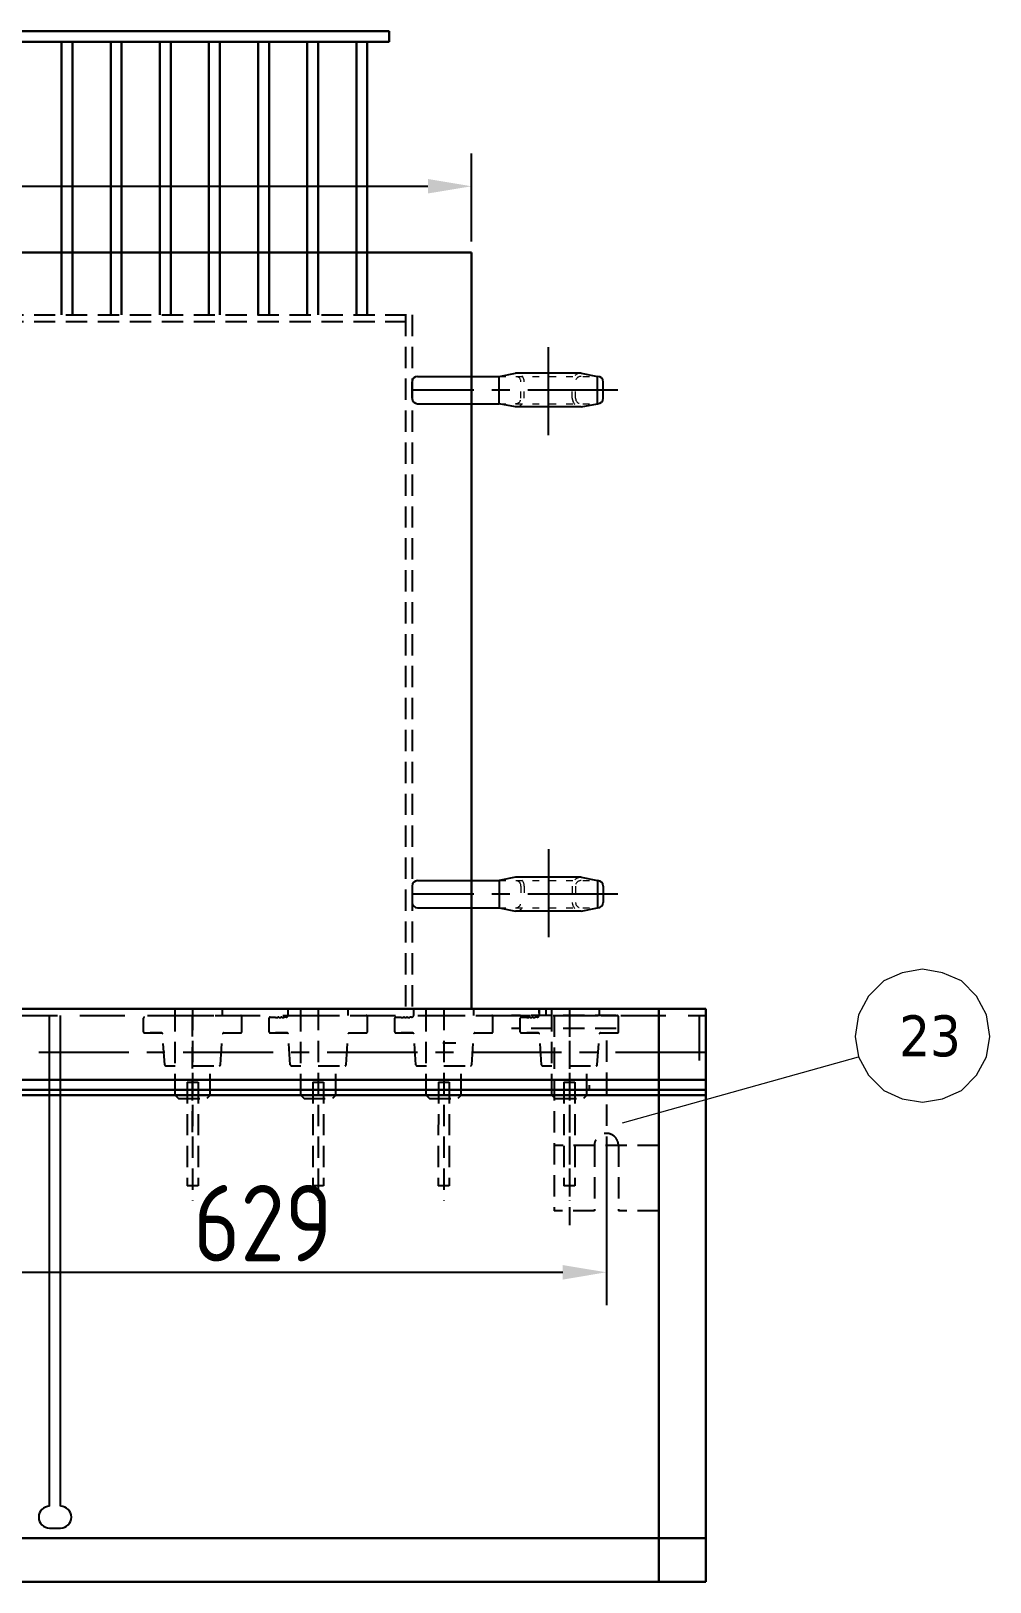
# Model space of a CAD drawing. Header units: millimetres. Extents: x 70841 to 133731, y -170061 to -164340.
# Drawn here: x 119006 to 119884, y -168899 to -167478 of the extents above; entities that cross this region are included whole.
import ezdxf

# ---------------------------------------------------------------- set-up
doc = ezdxf.new("R2010")
doc.units = ezdxf.units.MM
doc.header["$LTSCALE"] = 13
for name, pattern in [('ACAD_ISO03W100', [1.18, 0.47, -0.71]), ('CENTERX2', [101.6, 63.5, -12.7, 12.7, -12.7]), ('DASHED', [0.75, 0.5, -0.25]), ('HIDDEN', [9.525, 6.35, -3.175])]:
    doc.linetypes.add(name, pattern=pattern)
for name, color, linetype in [('1', 4, 'Continuous'), ('粗实线', 4, 'Continuous'), ('细实线', 2, 'Continuous'), ('虚线', 6, 'HIDDEN'), ('铁心虚线', 1, 'DASHED')]:
    doc.layers.add(name, color=color, linetype=linetype)
doc.layers.add('标注、文本', color=3, linetype='Continuous', lineweight=25)
doc.layers.add('铁心', color=3, linetype='Continuous', lineweight=0)
doc.styles.get("Standard").update_dxf_attribs({"font": 'gbenor.shx', "bigfont": 'gbcbig.shx'})
doc.styles.add('Tahoma$001', font='tahoma.ttf', dxfattribs={"height": 2.159784})
doc.dimstyles.new('1-15', dxfattribs={"dimscale": 20, "dimtxt": 3.5, "dimasz": 2, "dimexe": 1.5, "dimexo": 0.5, "dimgap": 0.5, "dimtad": 1, "dimtoh": 1, "dimdec": 1, "dimdsep": 46, "dimtxsty": 'Standard', "dimcen": 2.5, "dimclrd": 3, "dimclre": 3, "dimclrt": 3, "dimadec": 0, "dimazin": 2, "dimtfac": 1, "dimtdec": 1, "dimtmove": 0, "dimatfit": 2, "dimfxl": 1, "dimarcsym": 0})

# ---------------------------------------------------------------- blocks, each defined once
blk = doc.blocks.new('*D1530')
at = {"layer": 'Defpoints', "color": 0, "transparency": 16777216}
for p in [(119409.4, -167620), (118398.4, -167680.7), (119409.4, -167680.7)]:
    blk.add_point(p, dxfattribs=at)
at = {"layer": '标注、文本', "color": 3, "lineweight": -2, "transparency": 16777216}
for p, q in [((118398.4, -167670.7), (118398.4, -167590)), ((119409.4, -167670.7), (119409.4, -167590)), ((118438.4, -167620), (119369.4, -167620))]:
    blk.add_line(p, q, dxfattribs=at)
at = {"layer": '标注、文本', "color": 3, "transparency": 16777216}
for points in [[(118438.4, -167613.3), (118438.4, -167626.6), (118398.4, -167620)], [(119369.4, -167613.3), (119369.4, -167626.6), (119409.4, -167620)]]:
    blk.add_solid(points, dxfattribs=at)
at = {"layer": '标注、文本', "color": 3, "transparency": 16777216, "insert": (118903.9, -167575), "char_height": 70, "attachment_point": 5}
blk.add_mtext('1011', dxfattribs=at)
blk = doc.blocks.new('*D1532')
at = {"layer": 'Defpoints', "color": 0, "transparency": 16777216}
for p in [(118903.9, -168452.7), (119532.9, -168498.7), (119532.9, -168615)]:
    blk.add_point(p, dxfattribs=at)
at = {"layer": '标注、文本', "color": 3, "lineweight": -2, "transparency": 16777216}
for p, q in [((118903.9, -168462.7), (118903.9, -168645)), ((119532.9, -168508.7), (119532.9, -168645)), ((118943.9, -168615), (119492.9, -168615))]:
    blk.add_line(p, q, dxfattribs=at)
at = {"layer": '标注、文本', "color": 3, "transparency": 16777216}
for points in [[(118943.9, -168608.4), (118943.9, -168621.7), (118903.9, -168615)], [(119492.9, -168608.4), (119492.9, -168621.7), (119532.9, -168615)]]:
    blk.add_solid(points, dxfattribs=at)
at = {"layer": '标注、文本', "color": 3, "transparency": 16777216, "insert": (119218.4, -168570), "char_height": 70, "attachment_point": 5}
blk.add_mtext('629', dxfattribs=at)

msp = doc.modelspace()

# ---------------------------------------------------------------- linework, layer by layer
at = {"layer": '1', "color": 1, "linetype": 'CENTERX2', "lineweight": -3, "ltscale": 0.1}
for p, q in [((119479.933, -167848.006), (119479.933, -167767.313)), ((119543.554, -167806.67), (119354.942, -167806.67)), ((119479.933, -168227.281), (119479.933, -168307.974)), ((119543.554, -168268.617), (119354.942, -168268.617)), ((119623.942, -168413.745), (118183.942, -168413.745))]:
    msp.add_line(p, q, dxfattribs=at)
at = {"layer": '标注、文本'}
for p, q in [((119434.684, -167794.17), (119449.684, -167791.17)), ((119509.684, -167791.17), (119449.684, -167791.17)), ((119509.684, -167791.17), (119524.684, -167794.17)), ((119354.942, -167814.17), (119354.942, -167799.17)), ((119359.942, -167794.17), (119434.684, -167794.17)), ((119434.684, -167819.17), (119434.684, -167794.17)), ((119524.684, -167819.17), (119524.684, -167794.17)), ((119529.925, -167814.17), (119529.925, -167799.17)), ((119359.942, -167819.17), (119434.684, -167819.17)), ((119449.684, -167822.17), (119434.684, -167819.17)), ((119509.684, -167822.17), (119524.684, -167819.17)), ((119509.684, -167822.17), (119449.684, -167822.17)), ((119359.942, -168256.117), (119434.684, -168256.117)), ((119449.684, -168253.117), (119434.684, -168256.117)), ((119434.684, -168256.117), (119434.684, -168281.117)), ((119509.684, -168253.117), (119449.684, -168253.117)), ((119509.684, -168253.117), (119524.684, -168256.117)), ((119524.684, -168256.117), (119524.684, -168281.117)), ((119354.942, -168261.117), (119354.942, -168276.117)), ((119529.925, -168261.117), (119529.925, -168276.117)), ((119359.942, -168281.117), (119434.684, -168281.117)), ((119434.684, -168281.117), (119449.684, -168284.117)), ((119509.684, -168284.117), (119449.684, -168284.117)), ((119509.684, -168284.117), (119524.684, -168281.117)), ((119022.942, -168829.376), (119022.942, -168379.745)), ((119032.942, -168829.376), (119032.942, -168379.745)), ((119012.942, -168839.376), (119012.942, -168839.376)), ((119042.942, -168839.376), (119042.942, -168839.376)), ((119022.942, -168849.376), (119032.942, -168849.376)), ((119022.942, -168849.376), (119022.942, -168849.376)), ((119032.942, -168849.376), (119032.942, -168849.376))]:
    msp.add_line(p, q, dxfattribs=at)
at = {"layer": '标注、文本', "color": 2, "linetype": 'ACAD_ISO03W100', "lineweight": 18}
for p, q in [((119434.684, -167794.17), (119524.925, -167794.17)), ((119454.684, -167814.17), (119454.684, -167799.17)), ((119457.684, -167814.17), (119457.684, -167799.17)), ((119501.684, -167814.17), (119501.684, -167799.17)), ((119504.684, -167814.17), (119504.684, -167799.17)), ((119434.684, -167819.17), (119524.925, -167819.17)), ((119434.684, -168256.117), (119524.925, -168256.117)), ((119454.684, -168261.117), (119454.684, -168276.117)), ((119457.684, -168261.117), (119457.684, -168276.117)), ((119501.684, -168261.117), (119501.684, -168276.117)), ((119504.684, -168261.117), (119504.684, -168276.117)), ((119434.684, -168281.117), (119524.925, -168281.117))]:
    msp.add_line(p, q, dxfattribs=at)
for centre, radius, start, end in [((119449.684, -167799.17), 8, 0, 90), ((119509.684, -167799.17), 8, 90, 180), ((119449.684, -167799.17), 5, 0, 90), ((119509.684, -167799.17), 5, 90, 180), ((119449.684, -167814.17), 5, 270, 0), ((119449.684, -167814.17), 8, 270, 0), ((119509.684, -167814.17), 8, 180, 270), ((119509.684, -167814.17), 5, 180, 270), ((119449.684, -168261.117), 8, 0, 90), ((119449.684, -168261.117), 5, 0, 90), ((119509.684, -168261.117), 8, 90, 180), ((119509.684, -168261.117), 5, 90, 180), ((119449.684, -168276.117), 5, 270, 0), ((119449.684, -168276.117), 8, 270, 0), ((119509.684, -168276.117), 8, 180, 270), ((119509.684, -168276.117), 5, 180, 270)]:
    msp.add_arc(centre, radius, start, end, dxfattribs=at)
at = {"layer": '标注、文本'}
for centre, radius, start, end in [((119359.942, -167799.17), 5, 90, 180), ((119524.925, -167799.17), 5, 0, 90), ((119359.942, -167814.17), 5, 180, 270), ((119524.925, -167814.17), 5, 270, 0), ((119359.942, -168261.117), 5, 90, 180), ((119524.925, -168261.117), 5, 0, 90), ((119359.942, -168276.117), 5, 180, 270), ((119524.925, -168276.117), 5, 270, 0), ((119022.942, -168839.376), 10, 90, 180), ((119022.942, -168839.376), 10, 180, 270), ((119032.942, -168839.376), 10, 0, 90), ((119032.942, -168839.376), 10, 270, 0)]:
    msp.add_arc(centre, radius, start, end, dxfattribs=at)
at = {"layer": '粗实线', "lineweight": 30}
for p, q in [((118473.942, -167477.745), (119333.942, -167477.745)), ((119333.942, -167477.745), (119333.942, -167487.745)), ((118473.942, -167487.745), (119333.942, -167487.745)), ((119033.942, -167487.745), (119033.942, -167737.745)), ((119043.942, -167487.745), (119043.942, -167737.745)), ((119078.942, -167487.745), (119078.942, -167737.745)), ((119088.942, -167487.745), (119088.942, -167737.745)), ((119123.942, -167487.745), (119123.942, -167737.745)), ((119133.942, -167487.745), (119133.942, -167737.745)), ((119168.942, -167487.745), (119168.942, -167737.745)), ((119178.942, -167487.745), (119178.942, -167737.745)), ((119213.942, -167487.745), (119213.942, -167737.745)), ((119223.942, -167487.745), (119223.942, -167737.745)), ((119258.942, -167487.745), (119258.942, -167737.745)), ((119268.942, -167487.745), (119268.942, -167737.745)), ((119303.942, -167487.745), (119303.942, -167737.745)), ((119313.942, -167487.745), (119313.942, -167737.745)), ((118398.442, -167680.745), (119409.442, -167680.745)), ((119409.442, -167680.745), (119409.442, -168373.745)), ((118183.942, -168373.745), (119623.942, -168373.745)), ((119580.942, -168373.745), (119580.942, -168898.745)), ((119623.942, -168373.745), (119623.942, -168438.745)), ((119623.942, -168373.745), (119623.942, -168898.745)), ((118183.942, -168438.745), (119623.942, -168438.745)), ((118183.942, -168858.745), (119623.942, -168858.745)), ((118183.942, -168898.745), (119623.942, -168898.745))]:
    msp.add_line(p, q, dxfattribs=at)
at = {"layer": '细实线', "color": 4, "lineweight": 30}
for p, q in [((118183.942, -168447.701), (119623.942, -168447.701)), ((118183.942, -168452.701), (119623.942, -168452.701))]:
    msp.add_line(p, q, dxfattribs=at)
at = {"layer": '虚线', "ltscale": 0.5}
for p, q in [((118183.942, -168379.745), (119623.942, -168379.745)), ((119617.942, -168379.745), (119617.942, -168438.745))]:
    msp.add_line(p, q, dxfattribs=at)
at = {"layer": '铁心'}
msp.add_lwpolyline([(119884.249, -168398.922), (119880.936, -168379.043), (119871.9, -168361.876), (119858.046, -168348.021), (119840.878, -168340.491), (119822.506, -168337.178), (119803.832, -168340.491), (119786.965, -168348.021), (119773.111, -168361.876), (119763.774, -168379.043), (119760.762, -168398.922), (119763.774, -168417.595), (119773.111, -168434.462), (119786.965, -168448.316), (119803.832, -168456.147), (119822.506, -168459.159), (119840.878, -168456.147), (119858.046, -168448.316), (119871.9, -168434.462), (119880.936, -168417.595)], close=True, dxfattribs=at)
msp.add_lwpolyline([(119547.546, -168478.223), (119763.774, -168417.595), (119763.774, -168417.595)], dxfattribs=at)
at = {"layer": '铁心虚线', "color": 6, "ltscale": 3}
for p, q in [((118452.942, -167737.745), (119354.942, -167737.745)), ((118452.942, -167743.745), (119354.942, -167743.745)), ((119348.942, -167737.745), (119348.942, -168373.745)), ((119354.942, -167737.745), (119354.942, -168373.745)), ((119137.952, -168452.745), (119137.952, -168373.745)), ((119153.96, -168373.745), (119153.94, -168549.634)), ((119153.974, -168486.774), (119153.974, -168373.745)), ((119153.974, -168373.745), (119153.974, -168425.745)), ((119181.452, -168379.745), (119181.452, -168373.745)), ((119181.464, -168379.745), (119181.464, -168373.745)), ((119241.482, -168377.745), (119241.482, -168373.745)), ((119241.501, -168379.245), (119241.5, -168373.745)), ((119252.982, -168452.745), (119252.982, -168373.745)), ((119268.991, -168373.745), (119268.971, -168549.634)), ((119296.482, -168379.745), (119296.482, -168373.745)), ((119296.494, -168379.745), (119296.494, -168373.745)), ((119356.5, -168377.745), (119356.5, -168373.745)), ((119356.519, -168379.245), (119356.518, -168373.745)), ((119368, -168452.745), (119368, -168373.745)), ((119384.009, -168373.745), (119383.989, -168549.634)), ((119411.5, -168379.745), (119411.5, -168373.745)), ((119411.512, -168379.745), (119411.512, -168373.745)), ((119471.502, -168377.745), (119471.502, -168373.745)), ((119471.52, -168379.245), (119471.519, -168373.745)), ((119477.525, -168373.745), (119477.525, -168379.745)), ((119483.002, -168452.745), (119483.002, -168373.745)), ((119499.01, -168373.745), (119498.991, -168549.634)), ((119526.502, -168379.745), (119526.502, -168373.745)), ((119526.514, -168379.745), (119526.514, -168373.745)), ((119108.97, -168394.745), (119108.97, -168382.227)), ((119153.953, -168379.745), (119193.952, -168379.745)), ((119153.965, -168379.745), (119193.964, -168379.745)), ((119153.971, -168379.745), (119197.97, -168379.745)), ((119198.97, -168394.745), (119198.97, -168380.745)), ((119224.001, -168394.745), (119224.001, -168382.227)), ((119225.001, -168381.228), (119230.008, -168381.245)), ((119230.008, -168381.801), (119230.008, -168381.245)), ((119231.953, -168381.801), (119230.008, -168381.801)), ((119231.953, -168381.245), (119231.953, -168381.801)), ((119231.953, -168381.245), (119231.953, -168381.801)), ((119232.902, -168381.245), (119231.953, -168381.245)), ((119232.902, -168381.801), (119232.902, -168381.245)), ((119234.847, -168381.801), (119232.902, -168381.801)), ((119235.796, -168381.245), (119234.847, -168381.245)), ((119234.847, -168381.245), (119234.847, -168381.801)), ((119234.847, -168381.245), (119234.847, -168381.801)), ((119235.796, -168381.801), (119235.796, -168381.245)), ((119237.741, -168381.801), (119235.796, -168381.801)), ((119239.501, -168381.245), (119237.741, -168381.245)), ((119237.741, -168381.245), (119237.741, -168381.801)), ((119268.983, -168379.745), (119308.982, -168379.745)), ((119268.995, -168379.745), (119308.994, -168379.745)), ((119269.002, -168379.745), (119313.001, -168379.745)), ((119314.001, -168394.745), (119314.001, -168380.745)), ((119339.019, -168394.745), (119339.019, -168382.227)), ((119340.019, -168381.228), (119345.027, -168381.245)), ((119345.027, -168381.801), (119345.027, -168381.245)), ((119346.971, -168381.801), (119345.027, -168381.801)), ((119346.971, -168381.245), (119346.971, -168381.801)), ((119346.971, -168381.245), (119346.971, -168381.801)), ((119347.92, -168381.245), (119346.971, -168381.245)), ((119347.92, -168381.801), (119347.92, -168381.245)), ((119349.865, -168381.801), (119347.92, -168381.801)), ((119350.814, -168381.245), (119349.865, -168381.245)), ((119349.865, -168381.245), (119349.865, -168381.801)), ((119349.865, -168381.245), (119349.865, -168381.801)), ((119350.814, -168381.801), (119350.814, -168381.245)), ((119352.759, -168381.801), (119350.814, -168381.801)), ((119354.519, -168381.245), (119352.759, -168381.245)), ((119352.759, -168381.245), (119352.759, -168381.801)), ((119384.001, -168379.745), (119424, -168379.745)), ((119384.013, -168379.745), (119424.012, -168379.745)), ((119384.02, -168379.745), (119428.019, -168379.745)), ((119429.019, -168394.745), (119429.019, -168380.745)), ((119542.025, -168379.745), (119446.025, -168379.745)), ((119454.02, -168394.745), (119454.02, -168382.227)), ((119455.02, -168381.228), (119460.028, -168381.245)), ((119460.028, -168381.801), (119460.028, -168381.245)), ((119461.973, -168381.801), (119460.028, -168381.801)), ((119461.973, -168381.245), (119461.973, -168381.801)), ((119461.973, -168381.245), (119461.973, -168381.801)), ((119462.922, -168381.245), (119461.973, -168381.245)), ((119462.922, -168381.801), (119462.922, -168381.245)), ((119464.867, -168381.801), (119462.922, -168381.801)), ((119465.816, -168381.245), (119464.867, -168381.245)), ((119464.867, -168381.245), (119464.867, -168381.801)), ((119464.867, -168381.245), (119464.867, -168381.801)), ((119465.816, -168381.801), (119465.816, -168381.245)), ((119467.761, -168381.801), (119465.816, -168381.801)), ((119469.52, -168381.245), (119467.761, -168381.245)), ((119467.761, -168381.245), (119467.761, -168381.801)), ((119484.942, -168379.745), (119484.942, -168558.745)), ((119499.003, -168379.745), (119539.002, -168379.745)), ((119499.015, -168379.745), (119539.014, -168379.745)), ((119499.021, -168379.745), (119543.02, -168379.745)), ((119499.025, -168379.745), (119499.025, -168571.745)), ((119544.02, -168394.745), (119544.02, -168380.745)), ((119580.942, -168379.745), (119580.942, -168558.745)), ((119109.97, -168395.745), (119125.535, -168395.745)), ((119125.516, -168395.745), (119114.952, -168395.745)), ((119125.528, -168395.745), (119114.964, -168395.745)), ((119128.389, -168424.811), (119126.514, -168396.678)), ((119128.402, -168424.811), (119126.526, -168396.678)), ((119179.514, -168424.811), (119181.389, -168396.678)), ((119179.526, -168424.811), (119181.402, -168396.678)), ((119182.387, -168395.745), (119192.953, -168395.747)), ((119182.399, -168395.745), (119192.965, -168395.747)), ((119182.406, -168395.745), (119197.97, -168395.745)), ((119225.001, -168395.745), (119240.565, -168395.745)), ((119240.546, -168395.745), (119229.982, -168395.745)), ((119240.559, -168395.745), (119229.994, -168395.745)), ((119243.42, -168424.811), (119241.544, -168396.678)), ((119243.432, -168424.811), (119241.556, -168396.678)), ((119294.544, -168424.811), (119296.42, -168396.678)), ((119294.556, -168424.811), (119296.432, -168396.678)), ((119297.418, -168395.745), (119307.983, -168395.747)), ((119297.43, -168395.745), (119307.996, -168395.747)), ((119297.436, -168395.745), (119313.001, -168395.745)), ((119340.019, -168395.745), (119355.583, -168395.745)), ((119355.565, -168395.745), (119345, -168395.745)), ((119355.577, -168395.745), (119345.012, -168395.745)), ((119358.438, -168424.811), (119356.562, -168396.678)), ((119358.45, -168424.811), (119356.575, -168396.678)), ((119409.562, -168424.811), (119411.438, -168396.678)), ((119409.575, -168424.811), (119411.45, -168396.678)), ((119412.436, -168395.745), (119423.002, -168395.747)), ((119412.448, -168395.745), (119423.014, -168395.747)), ((119412.454, -168395.745), (119428.019, -168395.745)), ((119542.025, -168391.745), (119446.025, -168391.745)), ((119455.02, -168395.745), (119470.585, -168395.745)), ((119470.566, -168395.745), (119460.002, -168395.745)), ((119470.578, -168395.745), (119460.014, -168395.745)), ((119473.44, -168424.811), (119471.564, -168396.678)), ((119473.452, -168424.811), (119471.576, -168396.678)), ((119524.564, -168424.811), (119526.44, -168396.678)), ((119524.576, -168424.811), (119526.452, -168396.678)), ((119527.437, -168395.745), (119538.003, -168395.747)), ((119527.45, -168395.745), (119538.015, -168395.747)), ((119527.456, -168395.745), (119543.02, -168395.745)), ((119383.023, -168404.745), (119395.023, -168404.745)), ((119532.942, -168402.745), (119532.942, -168594.745)), ((119129.387, -168425.745), (119137.952, -168425.745)), ((119129.399, -168425.745), (119137.964, -168425.745)), ((119153.953, -168425.745), (119178.516, -168425.745)), ((119153.965, -168425.745), (119178.528, -168425.745)), ((119169.952, -168452.745), (119169.952, -168425.745)), ((119244.418, -168425.745), (119252.982, -168425.745)), ((119244.43, -168425.745), (119252.994, -168425.745)), ((119268.983, -168425.745), (119293.546, -168425.745)), ((119268.996, -168425.745), (119293.559, -168425.745)), ((119284.982, -168452.745), (119284.982, -168425.745)), ((119359.436, -168425.745), (119368, -168425.745)), ((119359.448, -168425.745), (119368.012, -168425.745)), ((119384.002, -168425.745), (119408.565, -168425.745)), ((119384.014, -168425.745), (119408.577, -168425.745)), ((119400, -168452.745), (119400, -168425.745)), ((119474.437, -168425.745), (119483.002, -168425.745)), ((119474.45, -168425.745), (119483.014, -168425.745)), ((119499.003, -168425.745), (119523.566, -168425.745)), ((119499.015, -168425.745), (119523.578, -168425.745)), ((119515.002, -168452.745), (119515.002, -168425.745)), ((119148.949, -168440.745), (119148.947, -168535.745)), ((119148.949, -168440.745), (119158.936, -168440.745)), ((119158.936, -168440.745), (119158.933, -168535.745)), ((119263.98, -168440.745), (119263.978, -168535.745)), ((119263.98, -168440.745), (119273.966, -168440.745)), ((119273.966, -168440.745), (119273.964, -168535.745)), ((119378.998, -168440.745), (119378.996, -168535.745)), ((119378.998, -168440.745), (119388.984, -168440.745)), ((119388.984, -168440.745), (119388.982, -168535.745)), ((119494, -168440.745), (119493.997, -168535.745)), ((119494, -168440.745), (119503.986, -168440.745)), ((119503.986, -168440.745), (119503.984, -168535.745)), ((119517.064, -168443.701), (119517.064, -168447.701)), ((119517.064, -168443.701), (119517.064, -168447.701)), ((119137.947, -168452.745), (119140.947, -168455.745)), ((119169.947, -168452.745), (119137.947, -168452.745)), ((119137.952, -168452.745), (119140.952, -168455.745)), ((119169.952, -168452.745), (119137.952, -168452.745)), ((119140.947, -168455.745), (119166.947, -168455.745)), ((119140.952, -168455.745), (119166.952, -168455.745)), ((119169.947, -168452.745), (119166.947, -168455.745)), ((119169.952, -168452.745), (119166.952, -168455.745)), ((119252.978, -168452.745), (119255.978, -168455.745)), ((119284.978, -168452.745), (119252.978, -168452.745)), ((119252.982, -168452.745), (119255.982, -168455.745)), ((119284.982, -168452.745), (119252.982, -168452.745)), ((119255.978, -168455.745), (119281.978, -168455.745)), ((119255.982, -168455.745), (119281.982, -168455.745)), ((119284.978, -168452.745), (119281.978, -168455.745)), ((119284.982, -168452.745), (119281.982, -168455.745)), ((119367.996, -168452.745), (119370.996, -168455.745)), ((119399.996, -168452.745), (119367.996, -168452.745)), ((119368, -168452.745), (119371, -168455.745)), ((119400, -168452.745), (119368, -168452.745)), ((119370.996, -168455.745), (119396.996, -168455.745)), ((119371, -168455.745), (119397, -168455.745)), ((119399.996, -168452.745), (119396.996, -168455.745)), ((119400, -168452.745), (119397, -168455.745)), ((119482.997, -168452.745), (119485.997, -168455.745)), ((119514.997, -168452.745), (119482.997, -168452.745)), ((119483.002, -168452.745), (119486.002, -168455.745)), ((119515.002, -168452.745), (119483.002, -168452.745)), ((119485.997, -168455.745), (119511.997, -168455.745)), ((119486.002, -168455.745), (119512.002, -168455.745)), ((119514.997, -168452.745), (119511.997, -168455.745)), ((119515.002, -168452.745), (119512.002, -168455.745)), ((119580.942, -168498.745), (119484.942, -168498.745)), ((119521.942, -168498.745), (119521.942, -168558.745)), ((119543.942, -168498.745), (119543.942, -168558.745)), ((119158.933, -168535.745), (119148.947, -168535.745)), ((119273.964, -168535.745), (119263.978, -168535.745)), ((119388.982, -168535.745), (119378.996, -168535.745)), ((119503.984, -168535.745), (119493.997, -168535.745)), ((119521.942, -168558.745), (119484.942, -168558.745)), ((119580.942, -168558.745), (119543.942, -168558.745))]:
    msp.add_line(p, q, dxfattribs=at)
for centre, radius, start, end in [((119109.97, -168382.228), 1, 90, 180), ((119197.97, -168380.745), 1, 0, 90), ((119225.001, -168382.228), 1, 90, 180), ((119239.501, -168379.245), 2, 270, 0), ((119239.501, -168379.245), 2, 270, 0), ((119313.001, -168380.745), 1, 0, 90), ((119340.019, -168382.228), 1, 90, 180), ((119354.519, -168379.245), 2, 270, 0), ((119354.519, -168379.245), 2, 270, 0), ((119428.019, -168380.745), 1, 0, 90), ((119455.02, -168382.228), 1, 90, 180), ((119469.52, -168379.245), 2, 270, 0), ((119469.52, -168379.245), 2, 270, 0), ((119543.02, -168380.745), 1, 0, 90), ((119109.97, -168394.745), 1, 180, 270), ((119125.516, -168396.745), 1, 3.814075, 90), ((119125.528, -168396.745), 1, 3.814075, 90), ((119125.535, -168396.745), 1, 3.814075, 90), ((119182.387, -168396.745), 1, 90, 176.185925), ((119182.399, -168396.745), 1, 90, 176.185925), ((119182.406, -168396.745), 1, 90, 176.185925), ((119197.97, -168394.745), 1, 270, 0), ((119225.001, -168394.745), 1, 180, 270), ((119240.546, -168396.745), 1, 3.814075, 90), ((119240.559, -168396.745), 1, 3.814075, 90), ((119240.565, -168396.745), 1, 3.814075, 90), ((119297.418, -168396.745), 1, 90, 176.185925), ((119297.43, -168396.745), 1, 90, 176.185925), ((119297.436, -168396.745), 1, 90, 176.185925), ((119313.001, -168394.745), 1, 270, 0), ((119340.019, -168394.745), 1, 180, 270), ((119355.565, -168396.745), 1, 3.814075, 90), ((119355.577, -168396.745), 1, 3.814075, 90), ((119355.583, -168396.745), 1, 3.814075, 90), ((119412.436, -168396.745), 1, 90, 176.185925), ((119412.448, -168396.745), 1, 90, 176.185925), ((119412.454, -168396.745), 1, 90, 176.185925), ((119428.019, -168394.745), 1, 270, 0), ((119455.02, -168394.745), 1, 180, 270), ((119470.566, -168396.745), 1, 3.814075, 90), ((119470.578, -168396.745), 1, 3.814075, 90), ((119470.585, -168396.745), 1, 3.814075, 90), ((119527.437, -168396.745), 1, 90, 176.185925), ((119527.45, -168396.745), 1, 90, 176.185925), ((119527.456, -168396.745), 1, 90, 176.185925), ((119543.02, -168394.745), 1, 270, 0), ((119129.387, -168424.745), 1, 183.814075, 270), ((119129.399, -168424.745), 1, 183.814075, 270), ((119178.516, -168424.745), 1, 270, 356.185925), ((119178.528, -168424.745), 1, 270, 356.185925), ((119244.418, -168424.745), 1, 183.814075, 270), ((119244.43, -168424.745), 1, 183.814075, 270), ((119293.546, -168424.745), 1, 270, 356.185925), ((119293.559, -168424.745), 1, 270, 356.185925), ((119359.436, -168424.745), 1, 183.814075, 270), ((119359.448, -168424.745), 1, 183.814075, 270), ((119408.565, -168424.745), 1, 270, 356.185925), ((119408.577, -168424.745), 1, 270, 356.185925), ((119474.437, -168424.745), 1, 183.814075, 270), ((119474.45, -168424.745), 1, 183.814075, 270), ((119523.566, -168424.745), 1, 270, 356.185925), ((119523.578, -168424.745), 1, 270, 356.185925), ((119532.942, -168498.745), 11, 0, 180)]:
    msp.add_arc(centre, radius, start, end, dxfattribs=at)

# ---------------------------------------------------------------- texts
at = {"layer": '铁心', "style": 'Tahoma$001'}
msp.add_text('23', height=37.5893, dxfattribs=at).set_placement((119801.17, -168417.151))

# ---------------------------------------------------------------- dimensions: what is measured, and where the dimension line sits
at = {"layer": '标注、文本'}
for base, p1, p2, picture, middle in [((119409.442, -167619.981), (118398.442, -167680.745), (119409.442, -167680.745), '*D1530', (118903.942, -167574.981)), ((119532.942, -168615.024), (118903.942, -168452.701), (119532.942, -168498.745), '*D1532', (119218.442, -168570.024))]:
    dim = msp.add_linear_dim(base=base, p1=p1, p2=p2, dimstyle='1-15', dxfattribs=at)
    dim.commit()
    dim.dimension.update_dxf_attribs({"geometry": picture, "text_midpoint": middle})

doc.saveas('drawing.dxf')
